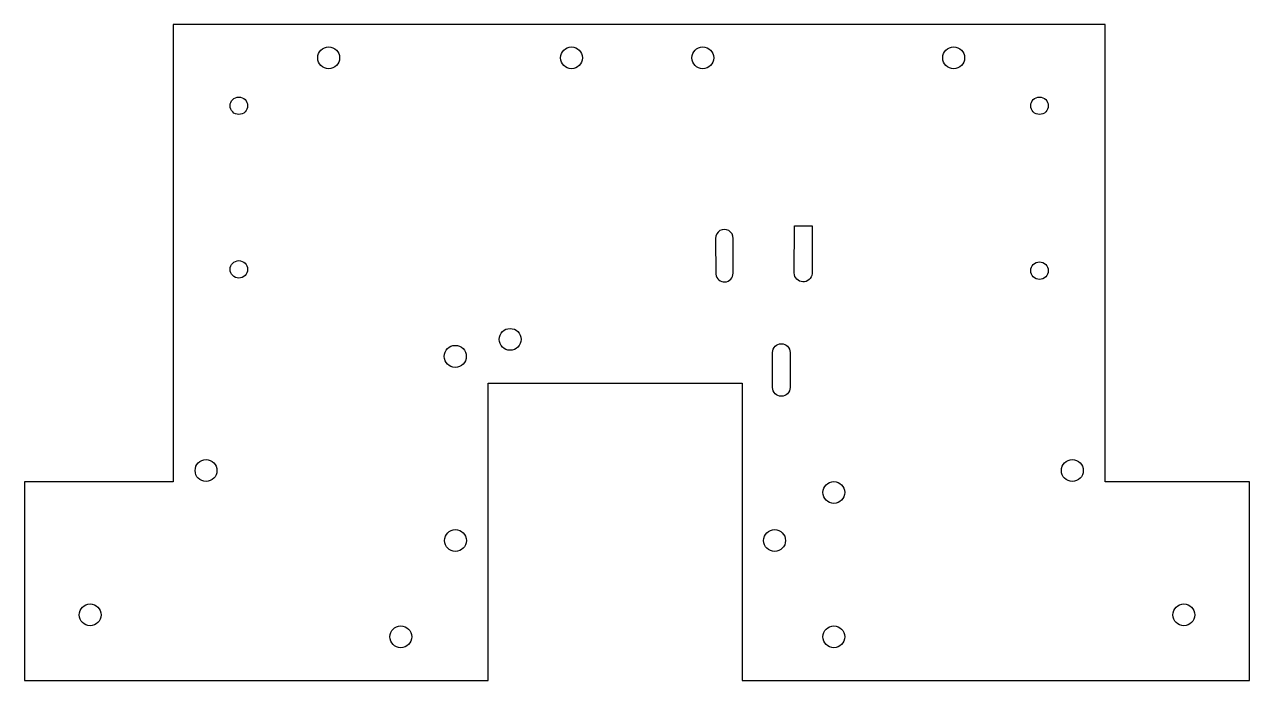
# Model space of a CAD drawing. Header units: millimetres. Extents: x -140 to 140, y -75 to 75.
import ezdxf

# ---------------------------------------------------------------- set-up
doc = ezdxf.new("R2010")
doc.units = ezdxf.units.MM
doc.layers.get('0').update_dxf_attribs({"linetype": 'CONTINUOUS'})

msp = doc.modelspace()

# ---------------------------------------------------------------- linework, layer by layer
msp.add_lwpolyline([(24, -7), (24, -75), (140, -75), (140, -29.58), (107, -29.58), (107, 75), (-106, 75), (-106, -29.6), (-140, -29.6), (-140, -75), (-34, -75), (-34, -7)], close=True)
for points in [[(18.02, 17.88, 0.942752), (21.98, 18.11), (21.99, 26.1, 1.008211), (17.95, 26.1)], [(35.96, 18.19), (36, 29), (40.03, 29), (40.03, 18.03, -0.966453)], [(31, -8), (31, 0, -1), (35, 0), (35, -8, -1)]]:
    msp.add_lwpolyline(points, format="xyb", close=True)
for centre, radius in [((-70.48, 67.37), 2.5), ((-14.97, 67.37), 2.5), ((15.03, 67.37), 2.5), ((72.38, 67.37), 2.5), ((-91, 56.42), 2), ((92, 56.42), 2), ((-91, 19), 2), ((92, 18.7), 2), ((-29, 3), 2.5), ((-41.55, -0.9), 2.53), ((-98.5, -27), 2.5), ((99.5, -27), 2.5), ((45, -32), 2.5), ((-41.5, -43), 2.5), ((31.45, -43), 2.5), ((-125, -60), 2.5), ((125, -60), 2.5), ((-54, -65), 2.5), ((45, -65), 2.5)]:
    msp.add_circle(centre, radius)

doc.saveas('drawing.dxf')
